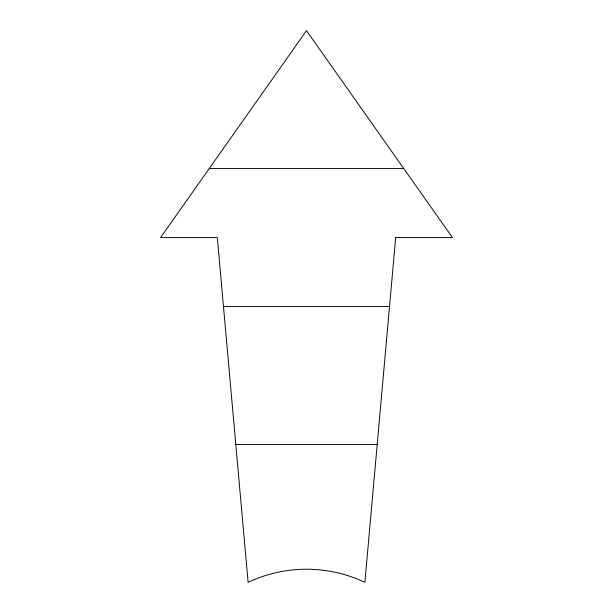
<?xml version="1.0" encoding="UTF-8"?>
<svg xmlns="http://www.w3.org/2000/svg" width="613" height="613" viewBox="0 0 613 613"><rect width="100%" height="100%" fill="white"/><g stroke="black" fill="none" stroke-linecap="round" stroke-linejoin="round"><path stroke-width="0.92" d="M209.232 168.575L403.768 168.575M223.469 306.5L389.531 306.5M235.798 444.425L377.202 444.425M395.684 237.599L364.881 582.35A136.301 136.301 0 0 0 248.119 582.35L217.316 237.606L160.545 237.606L306.5 30.65L452.455 237.599L395.684 237.599"/></g></svg>
